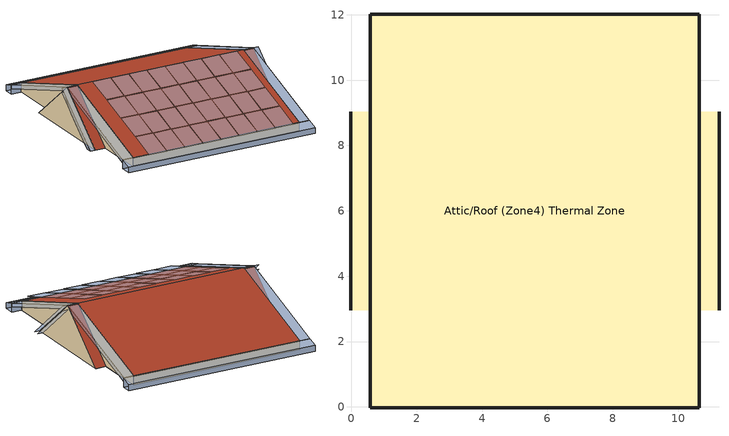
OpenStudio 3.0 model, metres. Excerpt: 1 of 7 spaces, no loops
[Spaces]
Attic/Roof (Zone4) Thermal Zone
 floor to Second Floor (Zone3) Thermal Zone (Attic Floor Assembly - Main House): 10.64,12.01 10.64,-0.03 0.58,-0.03 0.58,12.01 z6.04; 11.25,9.03 11.25,2.96 10.64,2.96 10.64,9.03 z6.04; 0.58,9.03 0.58,2.96 -0.03,2.96 -0.03,9.03 z6.04
 wall outside (Exterior Wall Assemby): 10.64,12.01 0.58,12.01 z6.04:6.13; 0.58,-0.03 10.64,-0.03 z6.1:6.57; 0.58,-0.03 10.64,-0.03 z6.04:6.1; 10.64,12.01 0.58,12.01 z6.13:6.57; 10.64,5.99,8.57 10.64,-0.03,6.57 10.64,-0.03,6.04 10.64,2.96,6.04; 0.58,5.99,8.57 0.58,2.96,6.04 0.58,-0.03,6.04 0.58,-0.03,6.57; -0.03,5.99,8.57 -0.03,9.03,6.04 -0.03,2.96,6.04; 11.25,5.99,8.57 11.25,2.96,6.04 11.25,9.03,6.04; 0.58,5.99,8.57 0.58,12.01,6.57 0.58,12.01,6.04 0.58,9.03,6.04; 10.64,5.99,8.57 10.64,9.03,6.04 10.64,12.01,6.04 10.64,12.01,6.57
 roof outside (Roof Assembly): 0.58,5.99,8.57 0.58,9.03,6.04 -0.03,9.03,6.04 -0.03,5.99,8.57; 10.64,5.99,8.57 10.64,2.96,6.04 11.25,2.96,6.04 11.25,5.99,8.57; 11.25,5.99,8.57 11.25,9.03,6.04 10.64,9.03,6.04 10.64,5.99,8.57; -0.03,5.99,8.57 -0.03,2.96,6.04 0.58,2.96,6.04 0.58,5.99,8.57; 0.58,5.99,8.57 0.58,-0.03,6.57 10.64,-0.03,6.57 10.64,5.99,8.57; 10.64,5.99,8.57 10.64,12.01,6.57 0.58,12.01,6.57 0.58,5.99,8.57
shading: 11.25,-0.03 -0.03,-0.03 / -0.03,12.01 11.25,12.01 z6.04:6.57; 11.25,12.57 -0.03,12.57 z6.04:6.38; -0.03,-0.66 11.25,-0.66 z6.04:6.36; -0.03,-0.03,6.57 -0.03,-0.66,6.36 11.25,-0.66,6.36 11.25,-0.03,6.57; 11.25,-0.03 11.25,-0.66 -0.03,-0.66 -0.03,-0.03 z6.04; 11.25,12.01,6.57 11.25,12.57,6.38 -0.03,12.57,6.38 -0.03,12.01,6.57; 11.25,12.57 11.25,12.01 -0.03,12.01 -0.03,12.57 z6.04; 11.25,5.99,8.57 11.25,12.01,6.57 10.64,12.01,6.57 10.64,5.99,8.57; 0.58,5.99,8.57 0.58,12.01,6.57 -0.03,12.01,6.57 -0.03,5.99,8.57; 10.64,5.99,8.57 10.64,-0.03,6.57 11.25,-0.03,6.57 11.25,5.99,8.57; -0.03,5.99,8.57 -0.03,-0.03,6.57 0.58,-0.03,6.57 0.58,5.99,8.57; 10.64,6.42,8.22 10.64,12.01,6.35 11.25,12.01,6.35 11.25,6.42,8.22; -0.03,6.42,8.22 -0.03,12.01,6.35 0.58,12.01,6.35 0.58,6.42,8.22; 0.58,5.57,8.22 0.58,-0.03,6.35 -0.03,-0.03,6.35 -0.03,5.57,8.22; 11.25,5.57,8.22 11.25,2.39,7.16 10.64,3.54,7.54 10.64,5.57,8.22; 1.43,4.27,8.15 1.43,2.79,7.66 2.48,2.79,7.66 2.48,4.27,8.15; 2.48,5.8,8.66 1.43,5.8,8.66 1.43,4.32,8.17 2.48,4.32,8.17; 1.43,2.75,7.64 1.43,1.27,7.15 2.48,1.27,7.15 2.48,2.75,7.64; 6.92,5.8,8.66 6.92,4.32,8.17 7.96,4.32,8.17 7.96,5.8,8.66; 6.92,1.22,7.13 6.92,-0.26,6.64 7.96,-0.26,6.64 7.96,1.22,7.13; 5.82,4.27,8.15 5.82,2.79,7.66 6.87,2.79,7.66 6.87,4.27,8.15; 3.63,4.27,8.15 3.63,2.79,7.66 4.67,2.79,7.66 4.67,4.27,8.15; 5.82,1.22,7.13 5.82,-0.26,6.64 6.87,-0.26,6.64 6.87,1.22,7.13; 8.01,5.8,8.66 8.01,4.32,8.17 9.06,4.32,8.17 9.06,5.8,8.66; 2.53,4.27,8.15 2.53,2.79,7.66 3.58,2.79,7.66 3.58,4.27,8.15; 3.63,2.75,7.64 3.63,1.27,7.15 4.67,1.27,7.15 4.67,2.75,7.64; 5.82,2.75,7.64 5.82,1.27,7.15 6.87,1.27,7.15 6.87,2.75,7.64; 2.53,2.75,7.64 2.53,1.27,7.15 3.58,1.27,7.15 3.58,2.75,7.64; 4.72,5.8,8.66 4.72,4.32,8.17 5.77,4.32,8.17 5.77,5.8,8.66; 9.11,5.8,8.66 9.11,4.32,8.17 10.16,4.32,8.17 10.16,5.8,8.66; 6.92,4.27,8.15 6.92,2.79,7.66 7.96,2.79,7.66 7.96,4.27,8.15; 6.92,2.75,7.64 6.92,1.27,7.15 7.96,1.27,7.15 7.96,2.75,7.64; 4.72,1.22,7.13 4.72,-0.26,6.64 5.77,-0.26,6.64 5.77,1.22,7.13; 5.82,5.8,8.66 5.82,4.32,8.17 6.87,4.32,8.17 6.87,5.8,8.66; 8.01,2.75,7.64 8.01,1.27,7.15 9.06,1.27,7.15 9.06,2.75,7.64; 8.01,4.27,8.15 8.01,2.79,7.66 9.06,2.79,7.66 9.06,4.27,8.15; 2.53,1.22,7.13 2.53,-0.26,6.64 3.58,-0.26,6.64 3.58,1.22,7.13; 3.63,1.22,7.13 3.63,-0.26,6.64 4.67,-0.26,6.64 4.67,1.22,7.13; 2.53,5.8,8.66 2.53,4.32,8.17 3.58,4.32,8.17 3.58,5.8,8.66; 3.63,5.8,8.66 3.63,4.32,8.17 4.67,4.32,8.17 4.67,5.8,8.66; 4.72,4.27,8.15 4.72,2.79,7.66 5.77,2.79,7.66 5.77,4.27,8.15; 4.72,2.75,7.64 4.72,1.27,7.15 5.77,1.27,7.15 5.77,2.75,7.64; 9.11,1.22,7.13 9.11,-0.26,6.64 10.16,-0.26,6.64 10.16,1.22,7.13; 8.01,1.22,7.13 8.01,-0.26,6.64 9.06,-0.26,6.64 9.06,1.22,7.13; 9.11,4.27,8.15 9.11,2.79,7.66 10.16,2.79,7.66 10.16,4.27,8.15; 9.11,2.75,7.64 9.11,1.27,7.15 10.16,1.27,7.15 10.16,2.75,7.64; 1.43,1.22,7.13 1.43,-0.26,6.64 2.48,-0.26,6.64 2.48,1.22,7.13; -0.03,5.99,8.57 -0.03,5.57,8.22 -0.03,-0.03,6.35 -0.03,-0.03,6.57; 11.25,5.99,8.57 11.25,-0.03,6.57 11.25,-0.03,6.35 11.25,5.57,8.22; -0.03,5.99,8.57 -0.03,12.01,6.57 -0.03,12.01,6.35 -0.03,6.42,8.22; 11.25,5.99,8.57 11.25,6.42,8.22 11.25,12.01,6.35 11.25,12.01,6.57; 0.58,5.99,8.57 0.58,6.42,8.22 0.58,12.01,6.35 0.58,12.01,6.57; -0.03,5.99,8.57 -0.33,5.99,8.57 -0.33,2.96,6.04 -0.03,2.96,6.04; 11.56,5.99,8.57 11.25,5.99,8.57 11.25,2.96,6.04 11.56,2.96,6.04; 10.64,3.54,7.54 11.25,2.39,7.16 10.64,-0.03,6.35; -0.03,5.99,8.31 -0.03,3.28,6.04 -0.33,3.28,6.04 -0.33,5.99,8.31; 11.25,5.99,8.31 11.56,5.99,8.31 11.56,3.28,6.04 11.25,3.28,6.04; 11.25,2.39,7.16 11.25,-0.03,6.35 10.64,-0.03,6.35; -0.33,5.57,8.22 -0.33,4.98,7.46 -0.33,3.28,6.04 -0.33,2.96,6.04
[Site]
Washington Dc Dulles IntL Ar: Latitude {deg}=38.98; Longitude {deg}=-77.47; Time Zone {hr}=-5; Elevation {m}=82; Terrain=Suburbs
[Building]
NIST NZE House: North Axis {deg}=0; Default Construction Set=Default for Interior Walls
[ClimateZones]
Climate Zone Institution Name 1=ASHRAE; Climate Zone Document Name 1=ANSI/ASHRAE Standard 169; Climate Zone Document Year 1=2006; Climate Zone Institution Name 2=CEC; Climate Zone Document Name 2=California Climate Zone Descriptions; Climate Zone Document Year 2=1995
[SizingPeriod:DesignDay] Barometric Pressure {Pa}=100344; Sky Clearness=0; Rain Indicator=0; Snow Indicator=0; Day of Month=21; Daylight Saving Time Indicator=0; Dry-Bulb Temperature Range Modifier Type=DefaultMultipliers
Name | Maximum Dry-Bulb Temperature {C} | Daily Dry-Bulb Temperature Range {deltaC} | Humidity Indicating Conditions at Maximum Dry-Bulb | Wind Speed {m/s} | Wind Direction {deg} | Month | Day Type | Humidity Indicating Type | Solar Model Indicator | ASHRAE Taub | ASHRAE Taud
Washington Dc Dulles IntL Ar Ann Hum_n 99.6% Condns DP=>MCDB | -9 | 0 | -19.5 | 2.7 | 310 | 1 | WinterDesignDay | Dewpoint | ASHRAEClearSky
Washington Dc Dulles IntL Ar Ann Htg Wind 99.6% Condns WS=>MCDB | 0.8 | 0 | 0.8 | 11.2 | 310 | 1 | WinterDesignDay | Wetbulb | ASHRAEClearSky
Washington Dc Dulles IntL Ar Ann Htg 99.6% Condns DB | -11.8 | 0 | -11.8 | 2.7 | 310 | 1 | WinterDesignDay | Wetbulb | ASHRAEClearSky
Washington Dc Dulles IntL Ar Ann Clg .4% Condns DP=>MDB | 27.8 | 11.4 | 23.6 | 4 | 290 | 7 | SummerDesignDay | Dewpoint | ASHRAETau | 0.544 | 1.787
[Construction]
Attic Floor Assembly - Main House: 1/2" GWB, 11 1/4" LSL Engineered Ceiling Joist
Exterior Wall Assemby: Fiber Cement Siding, Wood Furring Strips, Foil-faced Polyiso - 2.0", Foil-faced Polyiso - 2.0", Air Barrier Membrane, 1/2" Plywood Sheathing, ICF Composite Wall, 1/2" GWB
Roof Assembly: Asphalt shingles, Peel and Stick Roof Membrane, 5/8" Plywood Sheathing, Foil-faced Polyiso - 1.5", Foil-faced Polyiso - 2.0", Foil-faced Polyiso - 1.5", Air Barrier Membrane, 1/2" Plywood Sheathing, 1 3/4" x11 7/8" LSL Engineered Roof Rafters w/ Cellulose Insulation Fill
Patio Shared Wall: 1/2" GWB, 2x6 24" O.C. Wood Stud Wall - R-19 Cellulose Insulation Only, 1/2" Plywood Sheathing, Air Barrier Membrane, Foil-faced Polyiso - 2.0", Foil-faced Polyiso - 2.0", Wood Furring Strips, Fiber Cement Siding
[Material]
Name | Roughness | Thickness {m} | Conductivity {W/m-K} | Density {kg/m3} | Specific Heat {J/kg-K} | Thermal Absorptance | Solar Absorptance | Visible Absorptance
1/2" GWB | MediumSmooth | 0.0127 | 0.16 | 800 | 1090 | 0.9 | 0.7 | 0.7
11 1/4" LSL Engineered Ceiling Joist | Rough | 0.28575 | 0.18 | 1200 | 1012 | 0.9 | 0.7 | 0.7
2x6 24" O.C. Wood Stud Wall - R-19 Cellulose Insulation Only | MediumRough | 0.1397 | 0.047481 | 30 | 712 | 0.9 | 0.7 | 0.7
1/2" Plywood Sheathing | Smooth | 0.0127 | 0.07 | 400 | 1300 | 0.9 | 0.7 | 0.7
Foil-faced Polyiso - 2.0" | MediumRough | 0.0508 | 0.023 | 40 | 1496 | 0.9 | 0.7 | 0.7
Fiber Cement Siding | MediumRough | 0.0079375 | 0.09 | 1000 | 900 | 0.9 | 0.7 | 0.7
Asphalt shingles | VeryRough | 0.0032 | 0.04 | 1120 | 1260 | 0.9 | 0.7 | 0.7
5/8" Plywood Sheathing | Smooth | 0.0159 | 0.12 | 544 | 1210 | 0.9 | 0.7 | 0.7
Foil-faced Polyiso - 1.5" | MediumRough | 0.0381 | 0.023 | 40 | 1496 | 0.9 | 0.7 | 0.7
1 3/4" x11 7/8" LSL Engineered Roof Rafters w/ Cellulose Insulation Fill | Rough | 0.301325 | 0.058209 | 92.55 | 850 | 0.9 | 0.7 | 0.7
ICF Composite Wall | Smooth | 0.1 | 0.1 | 0.1 | 1400
[Material:NoMass] Roughness=Rough; Thermal Resistance {m2-K/W}=0.011; Thermal Absorptance=0.9; Solar Absorptance=0.7; Visible Absorptance=0.7
Air Barrier Membrane; Peel and Stick Roof Membrane
[Material:AirGap]
Wood Furring Strips: Thermal Resistance {m2-K/W}=0.15
[DefaultConstructionSet]
Default for Interior Walls: Default Exterior Surface Constructions=Default Surface Constructions 1; Default Interior Surface Constructions=Default Surface Constructions 2; Default Ground Contact Surface Constructions=Default Surface Constructions 3; Default Exterior SubSurface Constructions=Default Sub Surface Constructions 1; Default Interior SubSurface Constructions=Default Sub Surface Constructions 2
[DefaultSurfaceConstructions]
Name | Wall Construction
Default Surface Constructions 1; Default Surface Constructions 3
Default Surface Constructions 2 | Patio Shared Wall
[DefaultSubSurfaceConstructions]
Default Sub Surface Constructions 1; Default Sub Surface Constructions 2
[ThermalZone]
Zone4 Thermal Zone: Multiplier=1; Use Ideal Air Loads=No
[Space]
Attic/Roof (Zone4) Thermal Zone: Building Story=Building Story 4 - Attic/Roof; Thermal Zone=Zone4 Thermal Zone; Part of Total Floor Area=No
[SpaceInfiltration:DesignFlowRate]
Attic ACH: Space or SpaceType=Attic/Roof (Zone4) Thermal Zone; Schedule=ALWAYS_ON; Design Flow Rate Calculation Method=AirChanges/Hour; Air Changes per Hour {1/hr}=0; Constant Term Coefficient=1
[BuildingStory]
Building Story 4 - Attic/Roof
[Schedule:Compact]
ALWAYS_ON: Through: 12/31, For: AllDays, Until: 24:00, 1
